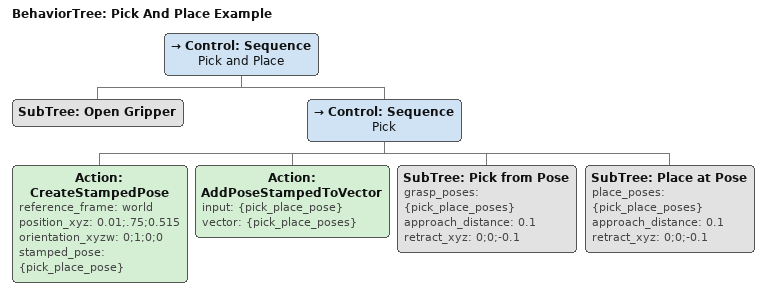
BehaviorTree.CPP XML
<?xml version='1.0' encoding='UTF-8'?>
<root BTCPP_format="4" main_tree_to_execute="Pick And Place Example">
  <BehaviorTree ID="Pick And Place Example" _description="Picks up a cube and then places it." _hardcoded="false">
    <Control ID="Sequence" name="Pick and Place">
      <SubTree ID="Open Gripper"/>
      <Control ID="Sequence" name="Pick">
        <Action ID="CreateStampedPose" reference_frame="world" position_xyz="0.01;.75;0.515" orientation_xyzw="0;1;0;0" stamped_pose="{pick_place_pose}"/>
        <Action ID="AddPoseStampedToVector" input="{pick_place_pose}" vector="{pick_place_poses}"/>
        <SubTree ID="Pick from Pose" grasp_poses="{pick_place_poses}" approach_distance="0.1" retract_xyz="0;0;-0.1"/>
        <SubTree ID="Place at Pose" place_poses="{pick_place_poses}" approach_distance="0.1" retract_xyz="0;0;-0.1"/>
      </Control>
    </Control>
  </BehaviorTree>
</root>
